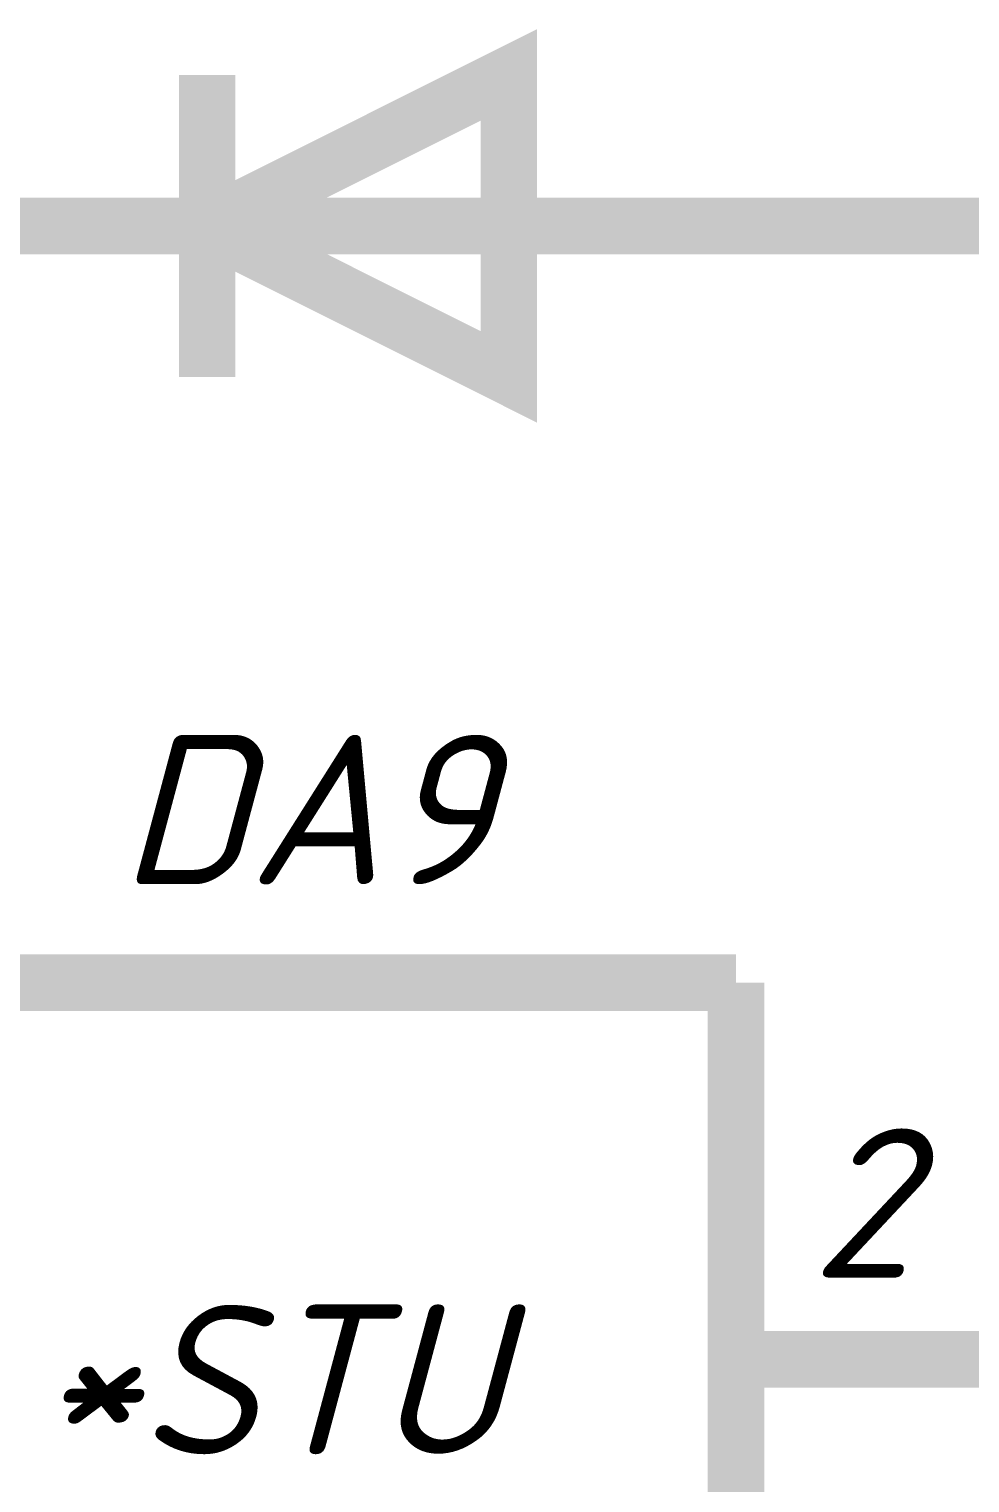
# Model space of a CAD drawing. Header units: inches. Extents: x 0 to 841, y 0 to 594.
# Drawn here: x 390.65 to 403.12, y 550.86 to 570.1 of the extents above; entities that cross this region are included whole.
import ezdxf

# ---------------------------------------------------------------- set-up
doc = ezdxf.new("R2010")
doc.units = ezdxf.units.IN
doc.layers.add('Sheet', color=255, linetype='Continuous')
doc.styles.get("Standard").update_dxf_attribs({"font": 'isocpeui.ttf'})

msp = doc.modelspace()

# ---------------------------------------------------------------- linework, layer by layer
at = {"layer": 'Sheet'}
msp.add_lwpolyline([(393.012, 567.498, 0.749, 0.749, 0), (397.009, 569.497, 0.749, 0.749, 0), (397.009, 565.499, 0.749, 0.749, 0), (393.012, 567.498, 0.749, 0.749, 0)], format="xyseb", close=True, dxfattribs=at)
for points in [[(393.012, 569.497, 0.749, 0.749, 0), (393.012, 565.499, 0.749, 0.749, 0)], [(402.511, 567.498, 0.749, 0.749, 0), (387.509, 567.498, 0.749, 0.749, 0)], [(402.511, 567.498, 0.749, 0.749, 0), (412.505, 567.498, 0.749, 0.749, 0), (412.505, 552.495, 0.749, 0.749, 0)], [(392.518, 567.498, 0.3, 0.3, 0), (387.509, 567.498, 0.3, 0.3, 0)], [(397.503, 567.498, 0.3, 0.3, 0), (402.511, 567.498, 0.3, 0.3, 0)], [(390.002, 557.481, 0.749, 0.749, 0), (400.018, 557.481, 0.749, 0.749, 0)], [(400.018, 557.481, 0.749, 0.749, 0), (400.018, 547.487, 0.749, 0.749, 0)], [(405.004, 552.495, 0.749, 0.749, 0), (400.018, 552.495, 0.749, 0.749, 0)], [(400.018, 552.495, 0.3, 0.3, 0), (405.004, 552.495, 0.3, 0.3, 0)]]:
    msp.add_lwpolyline(points, format="xyseb", dxfattribs=at)

# ---------------------------------------------------------------- texts
for s, height, p in [('DA9', 1.9764, (391.844, 558.784)), ('2', 1.976, (401.007, 553.574)), ('*STU', 1.9764, (390.766, 551.238))]:
    msp.add_text(s, height=height, dxfattribs=at).set_placement(p)

doc.saveas('drawing.dxf')
